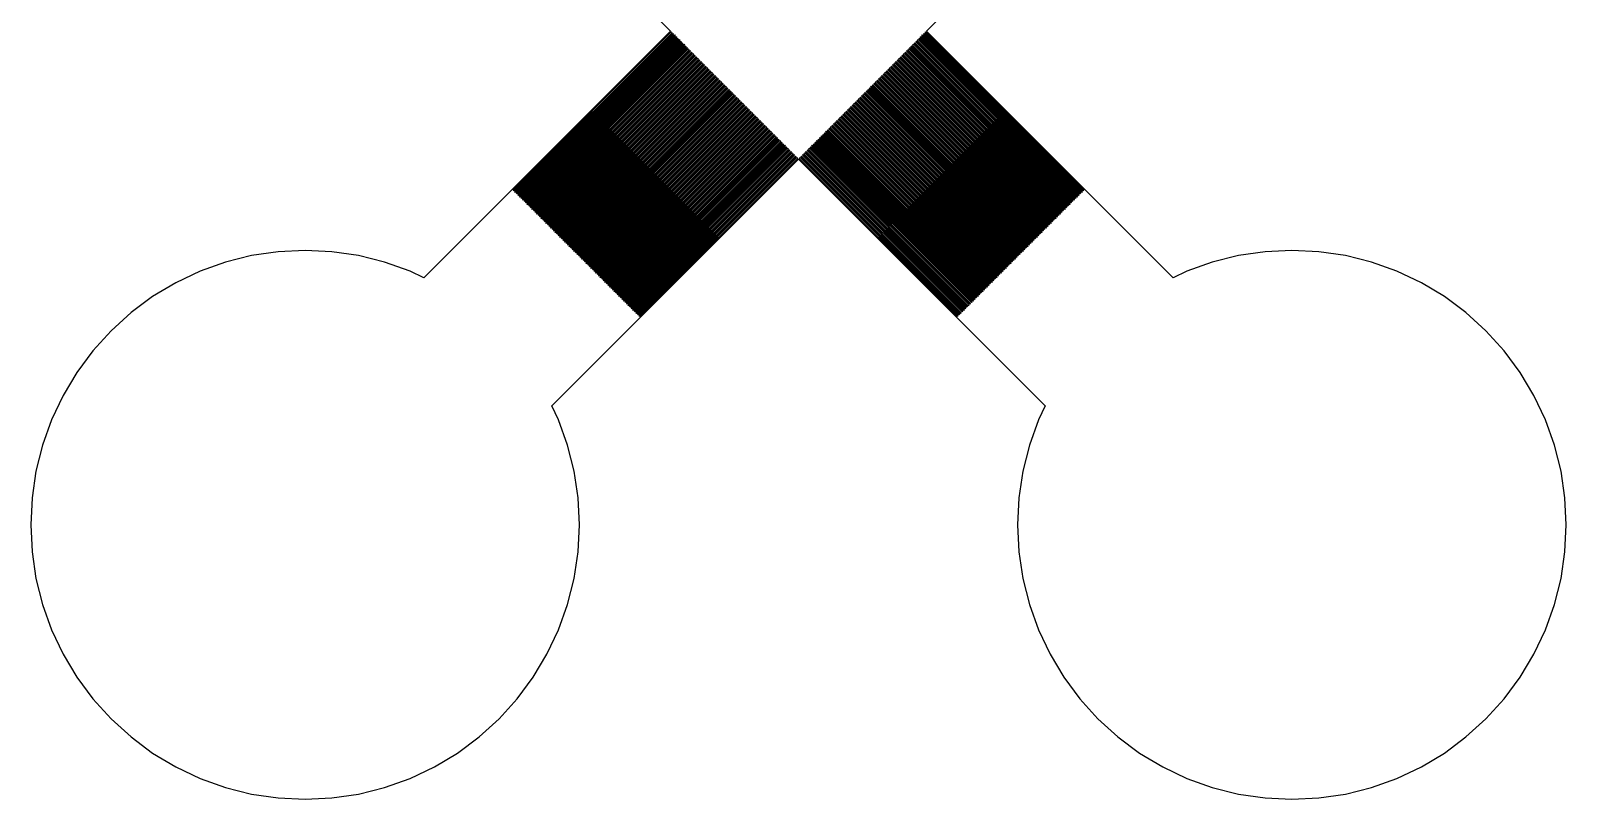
# Model space of a CAD drawing. Extents: x -73 to 181, y -8 to 80.
# Drawn here: x 92 to 106, y 2 to 9 of the extents above; entities that cross this region are included whole.
import ezdxf

# ---------------------------------------------------------------- set-up
doc = ezdxf.new("R2010")
doc.units = 0

msp = doc.modelspace()

# ---------------------------------------------------------------- linework, layer by layer
for p, q in [((95.586, 11.2473), (97.8333, 9)), ((100.167, 9), (102.414, 11.2473)), ((97.8333, 9), (95.586, 6.75269)), ((96.4, 7.55254), (97.8403, 8.99292)), ((97.8474, 8.98584), (96.407, 7.54547)), ((96.4141, 7.53841), (97.8545, 8.97878)), ((97.8616, 8.97169), (96.4212, 7.53133)), ((96.4283, 7.52426), (97.8686, 8.96463)), ((97.8757, 8.95757), (96.4353, 7.5172)), ((97.8403, 8.99292), (97.8474, 8.98584)), ((97.8545, 8.97878), (97.8616, 8.97169)), ((97.8686, 8.96463), (97.8757, 8.95757)), ((100.124, 8.95757), (100.131, 8.96463)), ((101.565, 7.5172), (100.124, 8.95757)), ((100.131, 8.96463), (101.572, 7.52426)), ((100.138, 8.97169), (100.146, 8.97878)), ((101.579, 7.53133), (100.138, 8.97169)), ((100.146, 8.97878), (101.586, 7.53841)), ((100.153, 8.98584), (100.16, 8.99292)), ((101.593, 7.54547), (100.153, 8.98584)), ((100.16, 8.99292), (101.6, 7.55254)), ((102.414, 6.75269), (100.167, 9)), ((96.4424, 7.51012), (97.8828, 8.95049)), ((97.8898, 8.94342), (96.4495, 7.50305)), ((96.4565, 7.49597), (97.8969, 8.93634)), ((97.904, 8.92928), (96.4636, 7.48889)), ((96.4707, 7.48183), (97.9111, 8.92221)), ((97.9181, 8.91513), (96.4778, 7.47475)), ((96.4848, 7.46768), (97.9252, 8.90807)), ((97.9323, 8.901), (96.4919, 7.46062)), ((96.499, 7.45354), (97.9393, 8.89392)), ((97.9464, 8.88686), (96.506, 7.44647)), ((96.5131, 7.43941), (97.9535, 8.87979)), ((97.9606, 8.87271), (96.5202, 7.43233)), ((96.5272, 7.42526), (97.9676, 8.86565)), ((97.9747, 8.85857), (96.5343, 7.4182)), ((96.5414, 7.41112), (97.9818, 8.8515)), ((97.9888, 8.84442), (96.5485, 7.40405)), ((96.5555, 7.39697), (97.9959, 8.83736)), ((98.003, 8.83028), (96.5626, 7.38991)), ((96.5697, 7.38284), (98.01, 8.82321)), ((97.8828, 8.95049), (97.8898, 8.94342)), ((97.8969, 8.93634), (97.904, 8.92928)), ((97.9111, 8.92221), (97.9181, 8.91513)), ((97.9252, 8.90807), (97.9323, 8.901)), ((97.9393, 8.89392), (97.9464, 8.88686)), ((97.9535, 8.87979), (97.9606, 8.87271)), ((97.9676, 8.86565), (97.9747, 8.85857)), ((97.9818, 8.8515), (97.9888, 8.84442)), ((97.9959, 8.83736), (98.003, 8.83028)), ((98.01, 8.82321), (98.0171, 8.81613)), ((99.9829, 8.81613), (99.9899, 8.82321)), ((99.9899, 8.82321), (101.43, 7.38284)), ((99.997, 8.83028), (100.004, 8.83736)), ((101.437, 7.38991), (99.997, 8.83028)), ((100.004, 8.83736), (101.444, 7.39697)), ((100.011, 8.84442), (100.018, 8.8515)), ((101.452, 7.40405), (100.011, 8.84442)), ((100.018, 8.8515), (101.459, 7.41112)), ((100.025, 8.85857), (100.032, 8.86565)), ((101.466, 7.4182), (100.025, 8.85857)), ((100.032, 8.86565), (101.473, 7.42526)), ((100.039, 8.87271), (100.047, 8.87979)), ((101.48, 7.43233), (100.039, 8.87271)), ((100.047, 8.87979), (101.487, 7.43941)), ((100.054, 8.88686), (100.061, 8.89392)), ((101.494, 7.44647), (100.054, 8.88686)), ((100.061, 8.89392), (101.501, 7.45354)), ((100.068, 8.901), (100.075, 8.90807)), ((101.508, 7.46062), (100.068, 8.901)), ((100.075, 8.90807), (101.515, 7.46768)), ((100.082, 8.91513), (100.089, 8.92221)), ((101.522, 7.47475), (100.082, 8.91513)), ((100.089, 8.92221), (101.529, 7.48183)), ((100.096, 8.92928), (100.103, 8.93634)), ((101.536, 7.48889), (100.096, 8.92928)), ((100.103, 8.93634), (101.543, 7.49597)), ((100.11, 8.94342), (100.117, 8.95049)), ((101.551, 7.50305), (100.11, 8.94342)), ((100.117, 8.95049), (101.558, 7.51012)), ((98.0171, 8.81613), (96.5768, 7.37576)), ((96.5838, 7.3687), (98.0242, 8.80907)), ((98.0313, 8.802), (96.5909, 7.36162)), ((96.598, 7.35455), (98.0383, 8.79492)), ((98.0454, 8.78786), (96.605, 7.34747)), ((96.6121, 7.34041), (98.0525, 8.78079)), ((98.0596, 8.77371), (96.6192, 7.33333)), ((96.6262, 7.32626), (98.0666, 8.76665)), ((98.0737, 8.75957), (96.6333, 7.31918)), ((96.6404, 7.31212), (98.0808, 8.7525)), ((98.0878, 8.74544), (96.6474, 7.30505)), ((96.6545, 7.29797), (98.0949, 8.73836)), ((98.102, 8.73129), (96.6616, 7.29091)), ((96.6687, 7.28384), (98.109, 8.72423)), ((98.1161, 8.71715), (96.6757, 7.27676)), ((96.6828, 7.2697), (98.1232, 8.71008)), ((98.1302, 8.703), (96.6899, 7.26263)), ((96.697, 7.25555), (98.1373, 8.69594)), ((98.1444, 8.68886), (96.704, 7.24849)), ((96.7111, 7.24142), (98.1515, 8.68179)), ((98.0242, 8.80907), (98.0313, 8.802)), ((98.0383, 8.79492), (98.0454, 8.78786)), ((98.0525, 8.78079), (98.0596, 8.77371)), ((98.0666, 8.76665), (98.0737, 8.75957)), ((98.0808, 8.7525), (98.0878, 8.74544)), ((98.0949, 8.73836), (98.102, 8.73129)), ((98.109, 8.72423), (98.1161, 8.71715)), ((98.1232, 8.71008), (98.1302, 8.703)), ((98.1373, 8.69594), (98.1444, 8.68886)), ((98.1515, 8.68179), (98.1585, 8.67471)), ((99.8414, 8.67471), (99.8485, 8.68179)), ((99.8485, 8.68179), (101.289, 7.24142)), ((99.8556, 8.68886), (99.8627, 8.69594)), ((101.296, 7.24849), (99.8556, 8.68886)), ((99.8627, 8.69594), (101.303, 7.25555)), ((99.8697, 8.703), (99.8768, 8.71008)), ((101.31, 7.26263), (99.8697, 8.703)), ((99.8768, 8.71008), (101.317, 7.2697)), ((99.8839, 8.71715), (99.8909, 8.72423)), ((101.324, 7.27676), (99.8839, 8.71715)), ((99.8909, 8.72423), (101.331, 7.28384)), ((99.898, 8.73129), (99.9051, 8.73836)), ((101.338, 7.29091), (99.898, 8.73129)), ((99.9051, 8.73836), (101.345, 7.29797)), ((99.9122, 8.74544), (99.9192, 8.7525)), ((101.353, 7.30505), (99.9122, 8.74544)), ((99.9192, 8.7525), (101.36, 7.31212)), ((99.9263, 8.75957), (99.9334, 8.76665)), ((101.367, 7.31918), (99.9263, 8.75957)), ((99.9334, 8.76665), (101.374, 7.32626)), ((99.9404, 8.77371), (99.9475, 8.78079)), ((101.381, 7.33333), (99.9404, 8.77371)), ((99.9475, 8.78079), (101.388, 7.34041)), ((99.9546, 8.78786), (99.9617, 8.79492)), ((101.395, 7.34747), (99.9546, 8.78786)), ((99.9617, 8.79492), (101.402, 7.35455)), ((99.9687, 8.802), (99.9758, 8.80907)), ((101.409, 7.36162), (99.9687, 8.802)), ((99.9758, 8.80907), (101.416, 7.3687)), ((101.423, 7.37576), (99.9829, 8.81613)), ((98.1585, 8.67471), (96.7182, 7.23434)), ((96.7252, 7.22728), (98.1656, 8.66765)), ((98.1727, 8.66057), (96.7323, 7.2202)), ((96.7394, 7.21313), (98.1798, 8.6535)), ((98.1868, 8.64644), (96.7464, 7.20605)), ((96.7535, 7.19899), (98.1939, 8.63936)), ((98.201, 8.63229), (96.7606, 7.19191)), ((96.7677, 7.18484), (98.208, 8.62523)), ((98.2151, 8.61815), (96.7747, 7.17776)), ((96.7818, 7.1707), (98.2222, 8.61108)), ((98.2292, 8.60402), (96.7889, 7.16364)), ((96.7959, 7.15656), (98.2363, 8.59694)), ((98.2434, 8.58987), (96.803, 7.14949)), ((96.8101, 7.14241), (98.2505, 8.58279)), ((98.2575, 8.57573), (96.8172, 7.13535)), ((96.8242, 7.12828), (98.2646, 8.56865)), ((98.2717, 8.56158), (96.8313, 7.1212)), ((96.8384, 7.11414), (98.2787, 8.5545)), ((98.2858, 8.54744), (96.8454, 7.10707)), ((96.8525, 7.09999), (98.2929, 8.54036)), ((98.1656, 8.66765), (98.1727, 8.66057)), ((98.1798, 8.6535), (98.1868, 8.64644)), ((98.1939, 8.63936), (98.201, 8.63229)), ((98.208, 8.62523), (98.2151, 8.61815)), ((98.2222, 8.61108), (98.2292, 8.60402)), ((98.2363, 8.59694), (98.2434, 8.58987)), ((98.2505, 8.58279), (98.2575, 8.57573)), ((98.2646, 8.56865), (98.2717, 8.56158)), ((98.2787, 8.5545), (98.2858, 8.54744)), ((98.2929, 8.54036), (98.3, 8.53329)), ((99.7, 8.53329), (99.7071, 8.54036)), ((99.7071, 8.54036), (101.147, 7.09999)), ((99.7142, 8.54744), (99.7212, 8.5545)), ((101.155, 7.10707), (99.7142, 8.54744)), ((99.7212, 8.5545), (101.162, 7.11414)), ((99.7283, 8.56158), (99.7354, 8.56865)), ((101.169, 7.1212), (99.7283, 8.56158)), ((99.7354, 8.56865), (101.176, 7.12828)), ((99.7424, 8.57573), (99.7495, 8.58279)), ((101.183, 7.13535), (99.7424, 8.57573)), ((99.7495, 8.58279), (101.19, 7.14241)), ((99.7566, 8.58987), (99.7637, 8.59694)), ((101.197, 7.14949), (99.7566, 8.58987)), ((99.7637, 8.59694), (101.204, 7.15656)), ((99.7707, 8.60402), (99.7778, 8.61108)), ((101.211, 7.16364), (99.7707, 8.60402)), ((99.7778, 8.61108), (101.218, 7.1707)), ((99.7849, 8.61815), (99.7919, 8.62523)), ((101.225, 7.17776), (99.7849, 8.61815)), ((99.7919, 8.62523), (101.232, 7.18484)), ((99.799, 8.63229), (99.8061, 8.63936)), ((101.239, 7.19191), (99.799, 8.63229)), ((99.8061, 8.63936), (101.246, 7.19899)), ((99.8132, 8.64644), (99.8202, 8.6535)), ((101.254, 7.20605), (99.8132, 8.64644)), ((99.8202, 8.6535), (101.261, 7.21313)), ((99.8273, 8.66057), (99.8344, 8.66765)), ((101.268, 7.2202), (99.8273, 8.66057)), ((99.8344, 8.66765), (101.275, 7.22728)), ((101.282, 7.23434), (99.8414, 8.67471)), ((98.3, 8.53329), (96.8596, 7.09293)), ((96.8667, 7.08586), (98.307, 8.52623)), ((98.3141, 8.51915), (96.8737, 7.07878)), ((96.8808, 7.0717), (98.3212, 8.51208)), ((98.3282, 8.50502), (96.8879, 7.06464)), ((96.8949, 7.05756), (98.3353, 8.49794)), ((98.3424, 8.49088), (96.902, 7.05049)), ((96.9091, 7.04341), (98.3495, 8.4838)), ((98.3565, 8.47673), (96.9162, 7.03635)), ((96.9232, 7.02928), (98.3636, 8.46967)), ((98.3707, 8.46259), (96.9303, 7.0222)), ((96.9374, 7.01514), (98.3777, 8.45552)), ((98.3848, 8.44846), (96.9444, 7.00807)), ((96.9515, 7.00099), (98.3919, 8.44138)), ((98.399, 8.43431), (96.9586, 6.99393)), ((96.9657, 6.98686), (98.406, 8.42723)), ((98.4131, 8.42017), (96.9727, 6.97978)), ((96.9798, 6.97272), (98.4202, 8.4131)), ((98.4272, 8.40602), (96.9869, 6.96565)), ((96.9939, 6.95857), (98.4343, 8.39896)), ((98.307, 8.52623), (98.3141, 8.51915)), ((98.3212, 8.51208), (98.3282, 8.50502)), ((98.3353, 8.49794), (98.3424, 8.49088)), ((98.3495, 8.4838), (98.3565, 8.47673)), ((98.3636, 8.46967), (98.3707, 8.46259)), ((98.3777, 8.45552), (98.3848, 8.44846)), ((98.3919, 8.44138), (98.399, 8.43431)), ((98.406, 8.42723), (98.4131, 8.42017)), ((98.4202, 8.4131), (98.4272, 8.40602)), ((98.4343, 8.39896), (98.4414, 8.39189)), ((99.5586, 8.39189), (99.5657, 8.39896)), ((99.5657, 8.39896), (101.006, 6.95857)), ((99.5728, 8.40602), (99.5798, 8.4131)), ((101.013, 6.96565), (99.5728, 8.40602)), ((99.5798, 8.4131), (101.02, 6.97272)), ((99.5869, 8.42017), (99.594, 8.42723)), ((101.027, 6.97978), (99.5869, 8.42017)), ((99.594, 8.42723), (101.034, 6.98686)), ((99.601, 8.43431), (99.6081, 8.44138)), ((101.041, 6.99393), (99.601, 8.43431)), ((99.6081, 8.44138), (101.048, 7.00099)), ((99.6152, 8.44846), (99.6222, 8.45552)), ((101.056, 7.00807), (99.6152, 8.44846)), ((99.6222, 8.45552), (101.063, 7.01514)), ((99.6293, 8.46259), (99.6364, 8.46967)), ((101.07, 7.0222), (99.6293, 8.46259)), ((99.6364, 8.46967), (101.077, 7.02928)), ((99.6434, 8.47673), (99.6505, 8.4838)), ((101.084, 7.03635), (99.6434, 8.47673)), ((99.6505, 8.4838), (101.091, 7.04341)), ((99.6576, 8.49088), (99.6647, 8.49794)), ((101.098, 7.05049), (99.6576, 8.49088)), ((99.6647, 8.49794), (101.105, 7.05756)), ((99.6717, 8.50502), (99.6788, 8.51208)), ((101.112, 7.06464), (99.6717, 8.50502)), ((99.6788, 8.51208), (101.119, 7.0717)), ((99.6859, 8.51915), (99.6929, 8.52623)), ((101.126, 7.07878), (99.6859, 8.51915)), ((99.6929, 8.52623), (101.133, 7.08586)), ((101.14, 7.09293), (99.7, 8.53329)), ((98.4414, 8.39189), (97.001, 6.95151)), ((97.0081, 6.94443), (98.4485, 8.38481)), ((98.4555, 8.37775), (97.0151, 6.93736)), ((97.0222, 6.9303), (98.4626, 8.37068)), ((98.4697, 8.3636), (97.0293, 6.92322)), ((97.0363, 6.91615), (98.4767, 8.35654)), ((98.4838, 8.34947), (97.0434, 6.90909)), ((97.0505, 6.90201), (98.4909, 8.34239)), ((98.4979, 8.33533), (97.0576, 6.89494)), ((97.0646, 6.88786), (98.505, 8.32825)), ((98.5121, 8.32118), (97.0717, 6.8808)), ((97.0788, 6.87373), (98.5191, 8.3141)), ((98.5262, 8.30704), (97.0859, 6.86665)), ((97.0929, 6.85959), (98.5333, 8.29996)), ((98.5404, 8.29289), (97.1, 6.85252)), ((97.1071, 6.84544), (98.5474, 8.28581)), ((98.5545, 8.27875), (97.1141, 6.83838)), ((97.1212, 6.8313), (98.5616, 8.27168)), ((98.5686, 8.2646), (97.1283, 6.82423)), ((97.1353, 6.81715), (98.5757, 8.25754)), ((98.4485, 8.38481), (98.4555, 8.37775)), ((98.4626, 8.37068), (98.4697, 8.3636)), ((98.4767, 8.35654), (98.4838, 8.34947)), ((98.4909, 8.34239), (98.4979, 8.33533)), ((98.505, 8.32825), (98.5121, 8.32118)), ((98.5191, 8.3141), (98.5262, 8.30704)), ((98.5333, 8.29996), (98.5404, 8.29289)), ((98.5474, 8.28581), (98.5545, 8.27875)), ((98.5616, 8.27168), (98.5686, 8.2646)), ((98.5757, 8.25754), (98.5828, 8.25047)), ((99.4172, 8.25047), (99.4243, 8.25754)), ((99.4243, 8.25754), (100.865, 6.81715)), ((99.4313, 8.2646), (99.4384, 8.27168)), ((100.872, 6.82423), (99.4313, 8.2646)), ((99.4384, 8.27168), (100.879, 6.8313)), ((99.4455, 8.27875), (99.4525, 8.28581)), ((100.886, 6.83838), (99.4455, 8.27875)), ((99.4525, 8.28581), (100.893, 6.84544)), ((99.4596, 8.29289), (99.4667, 8.29996)), ((100.9, 6.85252), (99.4596, 8.29289)), ((99.4667, 8.29996), (100.907, 6.85959)), ((99.4738, 8.30704), (99.4808, 8.3141)), ((100.914, 6.86665), (99.4738, 8.30704)), ((99.4808, 8.3141), (100.921, 6.87373)), ((99.4879, 8.32118), (99.495, 8.32825)), ((100.928, 6.8808), (99.4879, 8.32118)), ((99.495, 8.32825), (100.935, 6.88786)), ((99.502, 8.33533), (99.5091, 8.34239)), ((100.942, 6.89494), (99.502, 8.33533)), ((99.5091, 8.34239), (100.949, 6.90201)), ((99.5162, 8.34947), (99.5233, 8.35654)), ((100.957, 6.90909), (99.5162, 8.34947)), ((99.5233, 8.35654), (100.964, 6.91615)), ((99.5303, 8.3636), (99.5374, 8.37068)), ((100.971, 6.92322), (99.5303, 8.3636)), ((99.5374, 8.37068), (100.978, 6.9303)), ((99.5445, 8.37775), (99.5515, 8.38481)), ((100.985, 6.93736), (99.5445, 8.37775)), ((99.5515, 8.38481), (100.992, 6.94443)), ((100.999, 6.95151), (99.5586, 8.39189)), ((98.5828, 8.25047), (97.1424, 6.81009)), ((97.1495, 6.80301), (98.5899, 8.24339)), ((98.5969, 8.23633), (97.1566, 6.79594)), ((97.1636, 6.78886), (98.604, 8.22925)), ((98.6111, 8.22218), (97.1707, 6.7818)), ((97.1778, 6.77473), (98.6181, 8.21512)), ((98.6252, 8.20804), (97.1848, 6.76765)), ((97.1919, 6.76059), (98.6323, 8.20097)), ((98.6394, 8.19391), (97.199, 6.75352)), ((97.2061, 6.74644), (98.6464, 8.18683)), ((98.6535, 8.17976), (97.2131, 6.73938)), ((97.2202, 6.73232), (98.6606, 8.17268)), ((98.6676, 8.16562), (97.2273, 6.72523)), ((97.2343, 6.71817), (98.6747, 8.15854)), ((98.6818, 8.15147), (97.2414, 6.71109)), ((97.2485, 6.70403), (98.6889, 8.14439)), ((98.6959, 8.13733), (97.2556, 6.69696)), ((97.2626, 6.68988), (98.703, 8.13025)), ((98.7101, 8.12318), (97.2697, 6.68282)), ((98.5899, 8.24339), (98.5969, 8.23633)), ((98.604, 8.22925), (98.6111, 8.22218)), ((98.6181, 8.21512), (98.6252, 8.20804)), ((98.6323, 8.20097), (98.6394, 8.19391)), ((98.6464, 8.18683), (98.6535, 8.17976)), ((98.6606, 8.17268), (98.6676, 8.16562)), ((98.6747, 8.15854), (98.6818, 8.15147)), ((98.6889, 8.14439), (98.6959, 8.13733)), ((98.703, 8.13025), (98.7101, 8.12318)), ((99.2899, 8.12318), (99.297, 8.13025)), ((100.73, 6.68282), (99.2899, 8.12318)), ((99.297, 8.13025), (100.737, 6.68988)), ((99.304, 8.13733), (99.3111, 8.14439)), ((100.744, 6.69696), (99.304, 8.13733)), ((99.3111, 8.14439), (100.751, 6.70403)), ((99.3182, 8.15147), (99.3253, 8.15854)), ((100.759, 6.71109), (99.3182, 8.15147)), ((99.3253, 8.15854), (100.766, 6.71817)), ((99.3323, 8.16562), (99.3394, 8.17268)), ((100.773, 6.72523), (99.3323, 8.16562)), ((99.3394, 8.17268), (100.78, 6.73232)), ((99.3465, 8.17976), (99.3535, 8.18683)), ((100.787, 6.73938), (99.3465, 8.17976)), ((99.3535, 8.18683), (100.794, 6.74644)), ((99.3606, 8.19391), (99.3677, 8.20097)), ((100.801, 6.75352), (99.3606, 8.19391)), ((99.3677, 8.20097), (100.808, 6.76059)), ((99.3748, 8.20804), (99.3818, 8.21512)), ((100.815, 6.76765), (99.3748, 8.20804)), ((99.3818, 8.21512), (100.822, 6.77473)), ((99.3889, 8.22218), (99.396, 8.22925)), ((100.829, 6.7818), (99.3889, 8.22218)), ((99.396, 8.22925), (100.836, 6.78886)), ((99.403, 8.23633), (99.4101, 8.24339)), ((100.843, 6.79594), (99.403, 8.23633)), ((99.4101, 8.24339), (100.85, 6.80301)), ((100.858, 6.81009), (99.4172, 8.25047)), ((97.2768, 6.67574), (98.7171, 8.11612)), ((98.7242, 8.10904), (97.2838, 6.66867)), ((97.2909, 6.66159), (98.7313, 8.10197)), ((98.7384, 8.09491), (97.298, 6.65453)), ((97.3051, 6.64745), (98.7454, 8.08783)), ((98.7525, 8.08076), (97.3121, 6.64038)), ((97.3192, 6.63332), (98.7596, 8.0737)), ((98.7666, 8.06662), (97.3263, 6.62624)), ((97.3333, 6.61917), (98.7737, 8.05956)), ((98.7808, 8.05247), (97.3404, 6.61209)), ((97.3475, 6.60503), (98.7879, 8.04541)), ((98.7949, 8.03833), (97.3546, 6.59796)), ((97.3616, 6.59088), (98.802, 8.03127)), ((98.8091, 8.02419), (97.3687, 6.58382)), ((97.3758, 6.57675), (98.8161, 8.01712)), ((98.8232, 8.01004), (97.3828, 6.56967)), ((97.3899, 6.56261), (98.8303, 8.00298)), ((98.8374, 7.99591), (97.397, 6.55554)), ((97.4041, 6.54846), (98.8444, 7.98883)), ((98.8515, 7.98177), (97.4111, 6.54138)), ((98.7171, 8.11612), (98.7242, 8.10904)), ((98.7313, 8.10197), (98.7384, 8.09491)), ((98.7454, 8.08783), (98.7525, 8.08076)), ((98.7596, 8.0737), (98.7666, 8.06662)), ((98.7737, 8.05956), (98.7808, 8.05247)), ((98.7879, 8.04541), (98.7949, 8.03833)), ((98.802, 8.03127), (98.8091, 8.02419)), ((98.8161, 8.01712), (98.8232, 8.01004)), ((98.8303, 8.00298), (98.8374, 7.99591)), ((98.8444, 7.98883), (98.8515, 7.98177)), ((99.1485, 7.98177), (99.1556, 7.98883)), ((100.589, 6.54138), (99.1485, 7.98177)), ((99.1556, 7.98883), (100.596, 6.54846)), ((99.1626, 7.99591), (99.1697, 8.00298)), ((100.603, 6.55554), (99.1626, 7.99591)), ((99.1697, 8.00298), (100.61, 6.56261)), ((99.1768, 8.01004), (99.1839, 8.01712)), ((100.617, 6.56967), (99.1768, 8.01004)), ((99.1839, 8.01712), (100.624, 6.57675)), ((99.1909, 8.02419), (99.198, 8.03127)), ((100.631, 6.58382), (99.1909, 8.02419)), ((99.198, 8.03127), (100.638, 6.59088)), ((99.2051, 8.03833), (99.2121, 8.04541)), ((100.645, 6.59796), (99.2051, 8.03833)), ((99.2121, 8.04541), (100.653, 6.60503)), ((99.2192, 8.05247), (99.2263, 8.05956)), ((100.66, 6.61209), (99.2192, 8.05247)), ((99.2263, 8.05956), (100.667, 6.61917)), ((99.2333, 8.06662), (99.2404, 8.0737)), ((100.674, 6.62624), (99.2333, 8.06662)), ((99.2404, 8.0737), (100.681, 6.63332)), ((99.2475, 8.08076), (99.2545, 8.08783)), ((100.688, 6.64038), (99.2475, 8.08076)), ((99.2545, 8.08783), (100.695, 6.64745)), ((99.2616, 8.09491), (99.2687, 8.10197)), ((100.702, 6.65453), (99.2616, 8.09491)), ((99.2687, 8.10197), (100.709, 6.66159)), ((99.2758, 8.10904), (99.2828, 8.11612)), ((100.716, 6.66867), (99.2758, 8.10904)), ((99.2828, 8.11612), (100.723, 6.67574)), ((97.4182, 6.53432), (98.8586, 7.97469)), ((98.8656, 7.96762), (97.4253, 6.52724)), ((97.4323, 6.52017), (98.8727, 7.96056)), ((98.8798, 7.95348), (97.4394, 6.51309)), ((97.4465, 6.50603), (98.8869, 7.94641)), ((98.8939, 7.93935), (97.4535, 6.49896)), ((97.4606, 6.49188), (98.901, 7.93227)), ((98.9081, 7.9252), (97.4677, 6.48482)), ((97.4747, 6.47775), (98.9151, 7.91814)), ((98.9222, 7.91106), (97.4818, 6.47067)), ((97.4889, 6.46361), (98.9293, 7.90399)), ((98.9363, 7.89691), (97.496, 6.45654)), ((97.5031, 6.44946), (98.9434, 7.88985)), ((98.9505, 7.88277), (97.5101, 6.4424)), ((97.5172, 6.43532), (98.9576, 7.8757)), ((98.9646, 7.86862), (97.5243, 6.42825)), ((97.5313, 6.42119), (98.9717, 7.86156)), ((98.9788, 7.85448), (97.5384, 6.41411)), ((97.5455, 6.40704), (98.9858, 7.84741)), ((98.9929, 7.84035), (97.5525, 6.39996)), ((98.8586, 7.97469), (98.8656, 7.96762)), ((98.8727, 7.96056), (98.8798, 7.95348)), ((98.8869, 7.94641), (98.8939, 7.93935)), ((98.901, 7.93227), (98.9081, 7.9252)), ((98.9151, 7.91814), (98.9222, 7.91106)), ((98.9293, 7.90399), (98.9363, 7.89691)), ((98.9434, 7.88985), (98.9505, 7.88277)), ((98.9576, 7.8757), (98.9646, 7.86862)), ((98.9717, 7.86156), (98.9788, 7.85448)), ((98.9858, 7.84741), (98.9929, 7.84035)), ((99.0071, 7.84035), (99.0141, 7.84741)), ((100.447, 6.39996), (99.0071, 7.84035)), ((99.0141, 7.84741), (100.455, 6.40704)), ((99.0212, 7.85448), (99.0283, 7.86156)), ((100.462, 6.41411), (99.0212, 7.85448)), ((99.0283, 7.86156), (100.469, 6.42119)), ((99.0354, 7.86862), (99.0424, 7.8757)), ((100.476, 6.42825), (99.0354, 7.86862)), ((99.0424, 7.8757), (100.483, 6.43532)), ((99.0495, 7.88277), (99.0566, 7.88985)), ((100.49, 6.4424), (99.0495, 7.88277)), ((99.0566, 7.88985), (100.497, 6.44946)), ((99.0636, 7.89691), (99.0707, 7.90399)), ((100.504, 6.45654), (99.0636, 7.89691)), ((99.0707, 7.90399), (100.511, 6.46361)), ((99.0778, 7.91106), (99.0849, 7.91814)), ((100.518, 6.47067), (99.0778, 7.91106)), ((99.0849, 7.91814), (100.525, 6.47775)), ((99.0919, 7.9252), (99.099, 7.93227)), ((100.532, 6.48482), (99.0919, 7.9252)), ((99.099, 7.93227), (100.539, 6.49188)), ((99.1061, 7.93935), (99.1131, 7.94641)), ((100.546, 6.49896), (99.1061, 7.93935)), ((99.1131, 7.94641), (100.554, 6.50603)), ((99.1202, 7.95348), (99.1273, 7.96056)), ((100.561, 6.51309), (99.1202, 7.95348)), ((99.1273, 7.96056), (100.568, 6.52017)), ((99.1343, 7.96762), (99.1414, 7.97469)), ((100.575, 6.52724), (99.1343, 7.96762)), ((99.1414, 7.97469), (100.582, 6.53432)), ((96.7527, 5.58597), (99, 7.83327)), ((99, 7.83327), (101.247, 5.58597)), ((96.407, 7.54547), (96.4, 7.55254)), ((96.4212, 7.53133), (96.4141, 7.53841)), ((96.4353, 7.5172), (96.4283, 7.52426)), ((96.4495, 7.50305), (96.4424, 7.51012)), ((96.4636, 7.48889), (96.4565, 7.49597)), ((96.4778, 7.47475), (96.4707, 7.48183)), ((96.4919, 7.46062), (96.4848, 7.46768)), ((96.506, 7.44647), (96.499, 7.45354)), ((96.5202, 7.43233), (96.5131, 7.43941)), ((96.5343, 7.4182), (96.5272, 7.42526)), ((101.473, 7.42526), (101.466, 7.4182)), ((101.487, 7.43941), (101.48, 7.43233)), ((101.501, 7.45354), (101.494, 7.44647)), ((101.515, 7.46768), (101.508, 7.46062)), ((101.529, 7.48183), (101.522, 7.47475)), ((101.543, 7.49597), (101.536, 7.48889)), ((101.558, 7.51012), (101.551, 7.50305)), ((101.572, 7.52426), (101.565, 7.5172)), ((101.586, 7.53841), (101.579, 7.53133)), ((101.6, 7.55254), (101.593, 7.54547)), ((96.5485, 7.40405), (96.5414, 7.41112)), ((96.5626, 7.38991), (96.5555, 7.39697)), ((96.5768, 7.37576), (96.5697, 7.38284)), ((96.5909, 7.36162), (96.5838, 7.3687)), ((96.605, 7.34747), (96.598, 7.35455)), ((96.6192, 7.33333), (96.6121, 7.34041)), ((96.6333, 7.31918), (96.6262, 7.32626)), ((96.6474, 7.30505), (96.6404, 7.31212)), ((96.6616, 7.29091), (96.6545, 7.29797)), ((96.6757, 7.27676), (96.6687, 7.28384)), ((101.331, 7.28384), (101.324, 7.27676)), ((101.345, 7.29797), (101.338, 7.29091)), ((101.36, 7.31212), (101.353, 7.30505)), ((101.374, 7.32626), (101.367, 7.31918)), ((101.388, 7.34041), (101.381, 7.33333)), ((101.402, 7.35455), (101.395, 7.34747)), ((101.416, 7.3687), (101.409, 7.36162)), ((101.43, 7.38284), (101.423, 7.37576)), ((101.444, 7.39697), (101.437, 7.38991)), ((101.459, 7.41112), (101.452, 7.40405)), ((96.6899, 7.26263), (96.6828, 7.2697)), ((96.704, 7.24849), (96.697, 7.25555)), ((96.7182, 7.23434), (96.7111, 7.24142)), ((96.7323, 7.2202), (96.7252, 7.22728)), ((96.7464, 7.20605), (96.7394, 7.21313)), ((96.7606, 7.19191), (96.7535, 7.19899)), ((96.7747, 7.17776), (96.7677, 7.18484)), ((96.7889, 7.16364), (96.7818, 7.1707)), ((96.803, 7.14949), (96.7959, 7.15656)), ((96.8172, 7.13535), (96.8101, 7.14241)), ((101.19, 7.14241), (101.183, 7.13535)), ((101.204, 7.15656), (101.197, 7.14949)), ((101.218, 7.1707), (101.211, 7.16364)), ((101.232, 7.18484), (101.225, 7.17776)), ((101.246, 7.19899), (101.239, 7.19191)), ((101.261, 7.21313), (101.254, 7.20605)), ((101.275, 7.22728), (101.268, 7.2202)), ((101.289, 7.24142), (101.282, 7.23434)), ((101.303, 7.25555), (101.296, 7.24849)), ((101.317, 7.2697), (101.31, 7.26263)), ((94.5028, 7.00279), (94.2578, 6.99077)), ((94.7479, 6.99075), (94.5028, 7.00279)), ((96.8313, 7.1212), (96.8242, 7.12828)), ((96.8454, 7.10707), (96.8384, 7.11414)), ((96.8596, 7.09293), (96.8525, 7.09999)), ((96.8737, 7.07878), (96.8667, 7.08586)), ((96.8879, 7.06464), (96.8808, 7.0717)), ((96.902, 7.05049), (96.8949, 7.05756)), ((96.9162, 7.03635), (96.9091, 7.04341)), ((96.9303, 7.0222), (96.9232, 7.02928)), ((96.9444, 7.00807), (96.9374, 7.01514)), ((96.9586, 6.99393), (96.9515, 7.00099)), ((101.048, 7.00099), (101.041, 6.99393)), ((101.063, 7.01514), (101.056, 7.00807)), ((101.077, 7.02928), (101.07, 7.0222)), ((101.091, 7.04341), (101.084, 7.03635)), ((101.105, 7.05756), (101.098, 7.05049)), ((101.119, 7.0717), (101.112, 7.06464)), ((101.133, 7.08586), (101.126, 7.07878)), ((101.147, 7.09999), (101.14, 7.09293)), ((101.162, 7.11414), (101.155, 7.10707)), ((101.176, 7.12828), (101.169, 7.1212)), ((103.497, 7.00279), (103.252, 6.99075)), ((103.742, 6.99077), (103.497, 7.00279)), ((93.7771, 6.89514), (93.5461, 6.81248)), ((94.0151, 6.95474), (93.7771, 6.89514)), ((94.2578, 6.99077), (94.0151, 6.95474)), ((94.9905, 6.95476), (94.7479, 6.99075)), ((95.2285, 6.89514), (94.9905, 6.95476)), ((95.4595, 6.81248), (95.2285, 6.89514)), ((96.9727, 6.97978), (96.9657, 6.98686)), ((96.9869, 6.96565), (96.9798, 6.97272)), ((97.001, 6.95151), (96.9939, 6.95857)), ((97.0151, 6.93736), (97.0081, 6.94443)), ((97.0293, 6.92322), (97.0222, 6.9303)), ((97.0434, 6.90909), (97.0363, 6.91615)), ((97.0576, 6.89494), (97.0505, 6.90201)), ((97.0717, 6.8808), (97.0646, 6.88786)), ((97.0859, 6.86665), (97.0788, 6.87373)), ((97.1, 6.85252), (97.0929, 6.85959)), ((100.907, 6.85959), (100.9, 6.85252)), ((100.921, 6.87373), (100.914, 6.86665)), ((100.935, 6.88786), (100.928, 6.8808)), ((100.949, 6.90201), (100.942, 6.89494)), ((100.964, 6.91615), (100.957, 6.90909)), ((100.978, 6.9303), (100.971, 6.92322)), ((100.992, 6.94443), (100.985, 6.93736)), ((101.006, 6.95857), (100.999, 6.95151)), ((101.02, 6.97272), (101.013, 6.96565)), ((101.034, 6.98686), (101.027, 6.97978)), ((102.771, 6.89514), (102.54, 6.81248)), ((103.009, 6.95476), (102.771, 6.89514)), ((103.252, 6.99075), (103.009, 6.95476)), ((103.985, 6.95474), (103.742, 6.99077)), ((104.223, 6.89514), (103.985, 6.95474)), ((104.454, 6.81248), (104.223, 6.89514)), ((93.5461, 6.81248), (93.3243, 6.7076)), ((95.586, 6.75269), (95.4595, 6.81248)), ((97.1141, 6.83838), (97.1071, 6.84544)), ((97.1283, 6.82423), (97.1212, 6.8313)), ((97.1424, 6.81009), (97.1353, 6.81715)), ((97.1566, 6.79594), (97.1495, 6.80301)), ((97.1707, 6.7818), (97.1636, 6.78886)), ((97.1848, 6.76765), (97.1778, 6.77473)), ((97.199, 6.75352), (97.1919, 6.76059)), ((97.2131, 6.73938), (97.2061, 6.74644)), ((97.2273, 6.72523), (97.2202, 6.73232)), ((97.2414, 6.71109), (97.2343, 6.71817)), ((100.766, 6.71817), (100.759, 6.71109)), ((100.78, 6.73232), (100.773, 6.72523)), ((100.794, 6.74644), (100.787, 6.73938)), ((100.808, 6.76059), (100.801, 6.75352)), ((100.822, 6.77473), (100.815, 6.76765)), ((100.836, 6.78886), (100.829, 6.7818)), ((100.85, 6.80301), (100.843, 6.79594)), ((100.865, 6.81715), (100.858, 6.81009)), ((100.879, 6.8313), (100.872, 6.82423)), ((100.893, 6.84544), (100.886, 6.83838)), ((102.54, 6.81248), (102.414, 6.75269)), ((104.676, 6.7076), (104.454, 6.81248)), ((93.1139, 6.58147), (92.9168, 6.43533)), ((93.3243, 6.7076), (93.1139, 6.58147)), ((97.2556, 6.69696), (97.2485, 6.70403)), ((97.2697, 6.68282), (97.2626, 6.68988)), ((97.2838, 6.66867), (97.2768, 6.67574)), ((97.298, 6.65453), (97.2909, 6.66159)), ((97.3121, 6.64038), (97.3051, 6.64745)), ((97.3263, 6.62624), (97.3192, 6.63332)), ((97.3404, 6.61209), (97.3333, 6.61917)), ((97.3546, 6.59796), (97.3475, 6.60503)), ((97.3687, 6.58382), (97.3616, 6.59088)), ((100.638, 6.59088), (100.631, 6.58382)), ((100.653, 6.60503), (100.645, 6.59796)), ((100.667, 6.61917), (100.66, 6.61209)), ((100.681, 6.63332), (100.674, 6.62624)), ((100.695, 6.64745), (100.688, 6.64038)), ((100.709, 6.66159), (100.702, 6.65453)), ((100.723, 6.67574), (100.716, 6.66867)), ((100.737, 6.68988), (100.73, 6.68282)), ((100.751, 6.70403), (100.744, 6.69696)), ((104.886, 6.58147), (104.676, 6.7076)), ((105.083, 6.43533), (104.886, 6.58147)), ((97.3828, 6.56967), (97.3758, 6.57675)), ((97.397, 6.55554), (97.3899, 6.56261)), ((97.4111, 6.54138), (97.4041, 6.54846)), ((97.4253, 6.52724), (97.4182, 6.53432)), ((97.4394, 6.51309), (97.4323, 6.52017)), ((97.4535, 6.49896), (97.4465, 6.50603)), ((97.4677, 6.48482), (97.4606, 6.49188)), ((97.4818, 6.47067), (97.4747, 6.47775)), ((97.496, 6.45654), (97.4889, 6.46361)), ((97.5101, 6.4424), (97.5031, 6.44946)), ((100.497, 6.44946), (100.49, 6.4424)), ((100.511, 6.46361), (100.504, 6.45654)), ((100.525, 6.47775), (100.518, 6.47067)), ((100.539, 6.49188), (100.532, 6.48482)), ((100.554, 6.50603), (100.546, 6.49896)), ((100.568, 6.52017), (100.561, 6.51309)), ((100.582, 6.53432), (100.575, 6.52724)), ((100.596, 6.54846), (100.589, 6.54138)), ((100.61, 6.56261), (100.603, 6.55554)), ((100.624, 6.57675), (100.617, 6.56967)), ((92.9168, 6.43533), (92.735, 6.27057)), ((97.5243, 6.42825), (97.5172, 6.43532)), ((97.5384, 6.41411), (97.5313, 6.42119)), ((97.5525, 6.39996), (97.5455, 6.40704)), ((100.455, 6.40704), (100.447, 6.39996)), ((100.469, 6.42119), (100.462, 6.41411)), ((100.483, 6.43532), (100.476, 6.42825)), ((105.265, 6.27057), (105.083, 6.43533)), ((92.735, 6.27057), (92.5703, 6.08878)), ((105.43, 6.08878), (105.265, 6.27057)), ((92.5703, 6.08878), (92.4241, 5.89171)), ((105.576, 5.89171), (105.43, 6.08878)), ((92.4241, 5.89171), (92.298, 5.68129)), ((105.702, 5.68129), (105.576, 5.89171)), ((92.298, 5.68129), (92.1931, 5.4595)), ((105.807, 5.4595), (105.702, 5.68129)), ((92.1931, 5.4595), (92.1105, 5.2285)), ((96.8125, 5.45952), (96.7527, 5.58597)), ((96.8951, 5.22852), (96.8125, 5.45952)), ((101.188, 5.45952), (101.105, 5.22852)), ((101.247, 5.58597), (101.188, 5.45952)), ((105.89, 5.2285), (105.807, 5.4595)), ((92.1105, 5.2285), (92.0508, 4.99051)), ((96.9548, 4.99054), (96.8951, 5.22852)), ((101.105, 5.22852), (101.045, 4.99054)), ((105.949, 4.99051), (105.89, 5.2285)), ((92.0508, 4.99051), (92.0148, 4.74785)), ((96.9908, 4.74786), (96.9548, 4.99054)), ((101.045, 4.99054), (101.009, 4.74786)), ((105.985, 4.74785), (105.949, 4.99051)), ((92.0148, 4.74785), (92.0028, 4.50279)), ((97.0028, 4.50281), (96.9908, 4.74786)), ((101.009, 4.74786), (100.997, 4.50281)), ((105.997, 4.50279), (105.985, 4.74785)), ((92.0028, 4.50279), (92.0148, 4.25775)), ((96.9908, 4.25777), (97.0028, 4.50281)), ((100.997, 4.50281), (101.009, 4.25777)), ((105.985, 4.25775), (105.997, 4.50279)), ((92.0148, 4.25775), (92.0508, 4.01508)), ((96.9547, 4.01508), (96.9908, 4.25777)), ((101.009, 4.25777), (101.045, 4.01508)), ((105.949, 4.01508), (105.985, 4.25775)), ((92.0508, 4.01508), (92.1105, 3.77708)), ((96.8951, 3.7771), (96.9547, 4.01508)), ((101.045, 4.01508), (101.105, 3.7771)), ((105.89, 3.77708), (105.949, 4.01508)), ((92.1105, 3.77708), (92.1931, 3.54608)), ((96.8125, 3.5461), (96.8951, 3.7771)), ((101.105, 3.7771), (101.188, 3.5461)), ((105.807, 3.54608), (105.89, 3.77708)), ((92.1931, 3.54608), (92.298, 3.3243)), ((96.7076, 3.32431), (96.8125, 3.5461)), ((101.188, 3.5461), (101.292, 3.32431)), ((105.702, 3.3243), (105.807, 3.54608)), ((92.298, 3.3243), (92.4241, 3.11388)), ((96.5815, 3.11388), (96.7076, 3.32431)), ((101.292, 3.32431), (101.419, 3.11388)), ((105.576, 3.11388), (105.702, 3.3243)), ((92.4241, 3.11388), (92.5703, 2.91681)), ((96.4353, 2.91682), (96.5815, 3.11388)), ((101.419, 3.11388), (101.565, 2.91682)), ((105.43, 2.91681), (105.576, 3.11388)), ((92.5703, 2.91681), (92.735, 2.73503)), ((96.2706, 2.73503), (96.4353, 2.91682)), ((101.565, 2.91682), (101.729, 2.73503)), ((105.265, 2.73503), (105.43, 2.91681)), ((92.735, 2.73503), (92.9168, 2.57027)), ((96.0888, 2.57027), (96.2706, 2.73503)), ((101.729, 2.73503), (101.911, 2.57027)), ((105.083, 2.57027), (105.265, 2.73503)), ((92.9168, 2.57027), (93.1139, 2.42413)), ((95.8917, 2.42413), (96.0888, 2.57027)), ((101.911, 2.57027), (102.108, 2.42413)), ((104.886, 2.42413), (105.083, 2.57027)), ((93.1139, 2.42413), (93.3243, 2.29799)), ((95.6813, 2.29799), (95.8917, 2.42413)), ((102.108, 2.42413), (102.319, 2.29799)), ((104.676, 2.29799), (104.886, 2.42413)), ((93.3243, 2.29799), (93.5461, 2.19312)), ((95.4595, 2.19312), (95.6813, 2.29799)), ((102.319, 2.29799), (102.54, 2.19312)), ((104.454, 2.19312), (104.676, 2.29799)), ((93.5461, 2.19312), (93.7771, 2.11046)), ((93.7771, 2.11046), (94.0151, 2.05084)), ((94.9905, 2.05084), (95.2285, 2.11046)), ((95.2285, 2.11046), (95.4595, 2.19312)), ((102.54, 2.19312), (102.771, 2.11046)), ((102.771, 2.11046), (103.009, 2.05084)), ((103.985, 2.05084), (104.223, 2.11046)), ((104.223, 2.11046), (104.454, 2.19312)), ((94.0151, 2.05084), (94.2578, 2.01485)), ((94.2578, 2.01485), (94.5028, 2.00281)), ((94.5028, 2.00281), (94.7478, 2.01485)), ((94.7478, 2.01485), (94.9905, 2.05084)), ((103.009, 2.05084), (103.252, 2.01485)), ((103.252, 2.01485), (103.497, 2.00281)), ((103.497, 2.00281), (103.742, 2.01485)), ((103.742, 2.01485), (103.985, 2.05084))]:
    msp.add_line(p, q)

doc.saveas('drawing.dxf')
